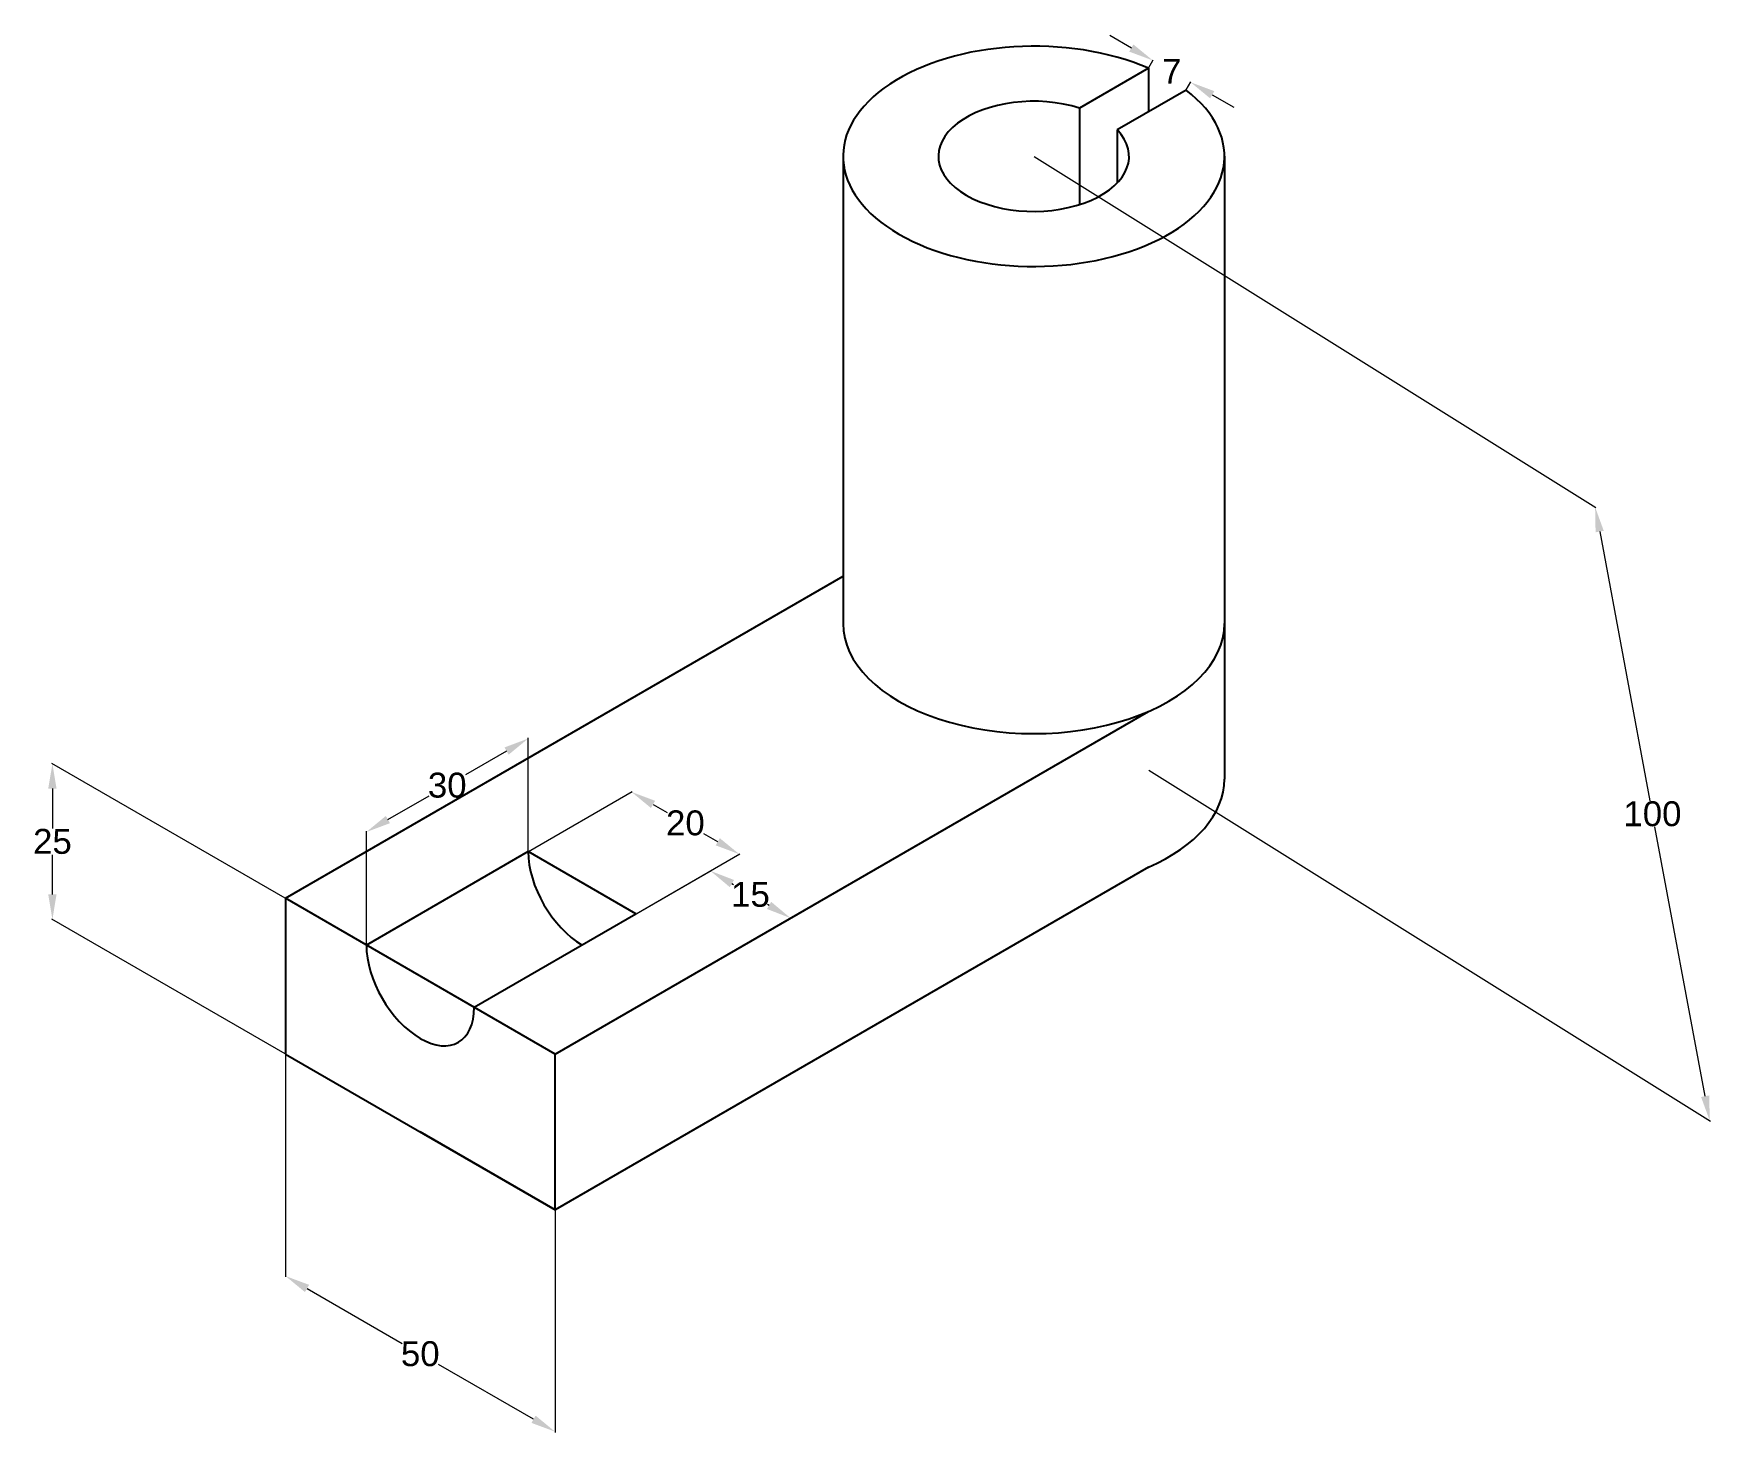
# Model space of a CAD drawing. Header units: millimetres. Extents: x 6649 to 6918, y 3686 to 3911.
import ezdxf

# ---------------------------------------------------------------- set-up
doc = ezdxf.new("R2010")
doc.units = ezdxf.units.MM
doc.header["$MEASUREMENT"] = 0
doc.layers.add('AM_5', color=3, linetype='Continuous', lineweight=15)
doc.styles.get("Standard").update_dxf_attribs({"font": 'arial.ttf'})
doc.dimstyles.new('AM_ANSI$0', dxfattribs={"dimtxt": 4, "dimasz": 4, "dimexe": 0.1, "dimexo": 0.05, "dimgap": 0.06, "dimtad": 0, "dimtih": 1, "dimtoh": 1, "dimdec": 0, "dimzin": 7, "dimdsep": 46, "dimtxsty": 'Standard', "dimcen": 0, "dimclrd": 256, "dimclre": 1, "dimclrt": 2, "dimadec": 0, "dimazin": 2, "dimtp": 0.1, "dimtm": 0.1, "dimtfac": 0.71, "dimtdec": 0, "dimtofl": 0, "dimtmove": 0, "dimatfit": 3, "dimfxl": 1, "dimtolj": 1, "dimtzin": 7, "dimlwd": -1, "dimlwe": -1, "dimarcsym": 1})

# ---------------------------------------------------------------- blocks, each defined once
blk = doc.blocks.new('*D4')
at = {"layer": 'AM_5', "color": 1, "linetype": 'ByBlock', "transparency": 16777216}
for p, q in [((6809.4, 3891.08), (6899.6, 3834.73)), ((6827.8, 3792.56), (6918.01, 3736.21))]:
    blk.add_line(p, q, dxfattribs=at)
at = {"layer": 'AM_5', "linetype": 'ByBlock', "transparency": 16777216}
for p, q in [((6900.22, 3830.87), (6908.29, 3787.65)), ((6917.16, 3740.22), (6909.08, 3783.44))]:
    blk.add_line(p, q, dxfattribs=at)
at = {"layer": 'AM_5', "transparency": 16777216}
for points in [[(6900.87, 3830.99), (6899.56, 3830.75), (6899.48, 3834.8)], [(6917.81, 3740.34), (6916.5, 3740.09), (6917.89, 3736.28)]]:
    blk.add_solid(points, dxfattribs=at)
at = {"layer": 'Defpoints', "color": 0, "transparency": 16777216}
for p in [(6809.34, 3891.11), (6827.75, 3792.6), (6917.89, 3736.28)]:
    blk.add_point(p, dxfattribs=at)
at = {"layer": 'AM_5', "color": 2, "transparency": 16777216, "insert": (6908.69, 3785.54), "char_height": 4, "attachment_point": 5}
blk.add_mtext('\\A1;100', dxfattribs=at)
blk = doc.blocks.new('*D5')
at = {"layer": 'AM_5', "linetype": 'ByBlock', "transparency": 16777216}
for p, q in [((6825.01, 3908.5), (6821.54, 3910.5)), ((6838, 3901), (6841.46, 3899))]:
    blk.add_line(p, q, dxfattribs=at)
at = {"layer": 'AM_5', "color": 1, "linetype": 'ByBlock', "transparency": 16777216}
for p, q in [((6827.77, 3905.28), (6828.52, 3906.58)), ((6833.83, 3901.78), (6834.58, 3903.08))]:
    blk.add_line(p, q, dxfattribs=at)
at = {"layer": 'AM_5', "transparency": 16777216}
for points in [[(6825.34, 3909.07), (6824.67, 3907.92), (6828.47, 3906.5)], [(6838.33, 3901.57), (6837.66, 3900.42), (6834.53, 3903)]]:
    blk.add_solid(points, dxfattribs=at)
at = {"layer": 'Defpoints', "color": 0, "transparency": 16777216}
for p in [(6827.75, 3905.24), (6834.53, 3903), (6833.81, 3901.74)]:
    blk.add_point(p, dxfattribs=at)
at = {"layer": 'AM_5', "color": 2, "transparency": 16777216, "insert": (6831.5, 3904.75), "char_height": 4, "attachment_point": 5}
blk.add_mtext('\\A1;7', dxfattribs=at)
blk = doc.blocks.new('*D6')
at = {"layer": 'AM_5', "color": 1, "linetype": 'ByBlock', "transparency": 16777216}
for p, q in [((6689.18, 3746.93), (6689.18, 3711.23)), ((6732.48, 3721.93), (6732.48, 3686.23))]:
    blk.add_line(p, q, dxfattribs=at)
at = {"layer": 'AM_5', "linetype": 'ByBlock', "transparency": 16777216}
for p, q in [((6692.65, 3709.35), (6707.91, 3700.53)), ((6729.02, 3688.35), (6713.75, 3697.16))]:
    blk.add_line(p, q, dxfattribs=at)
at = {"layer": 'AM_5', "transparency": 16777216}
for points in [[(6692.98, 3709.93), (6692.31, 3708.77), (6689.18, 3711.35)], [(6729.35, 3688.93), (6728.69, 3687.77), (6732.48, 3686.35)]]:
    blk.add_solid(points, dxfattribs=at)
at = {"layer": 'Defpoints', "color": 0, "transparency": 16777216}
for p in [(6689.18, 3746.99), (6732.48, 3721.99), (6732.48, 3686.35)]:
    blk.add_point(p, dxfattribs=at)
at = {"layer": 'AM_5', "color": 2, "transparency": 16777216, "insert": (6710.83, 3698.85), "char_height": 4, "attachment_point": 5}
blk.add_mtext('\\A1;50', dxfattribs=at)
blk = doc.blocks.new('*D7')
at = {"layer": 'AM_5', "color": 1, "linetype": 'ByBlock', "transparency": 16777216}
for p, q in [((6689.13, 3772.02), (6651.66, 3793.65)), ((6689.13, 3747.02), (6651.66, 3768.65))]:
    blk.add_line(p, q, dxfattribs=at)
at = {"layer": 'AM_5', "linetype": 'ByBlock', "transparency": 16777216}
for p, q in [((6651.76, 3789.6), (6651.76, 3783.2)), ((6651.76, 3772.6), (6651.76, 3778.99))]:
    blk.add_line(p, q, dxfattribs=at)
at = {"layer": 'AM_5', "transparency": 16777216}
for points in [[(6651.09, 3789.6), (6652.42, 3789.6), (6651.76, 3793.6)], [(6651.09, 3772.6), (6652.42, 3772.6), (6651.76, 3768.6)]]:
    blk.add_solid(points, dxfattribs=at)
at = {"layer": 'Defpoints', "color": 0, "transparency": 16777216}
for p in [(6689.18, 3771.99), (6651.76, 3768.6), (6689.18, 3746.99)]:
    blk.add_point(p, dxfattribs=at)
at = {"layer": 'AM_5', "color": 2, "transparency": 16777216, "insert": (6651.76, 3781.1), "char_height": 4, "attachment_point": 5}
blk.add_mtext('\\A1;25', dxfattribs=at)
blk = doc.blocks.new('*D8')
at = {"layer": 'AM_5', "color": 1, "linetype": 'ByBlock', "transparency": 16777216}
for p, q in [((6728.2, 3779.52), (6744.84, 3789.12)), ((6745.52, 3769.52), (6762.16, 3779.12))]:
    blk.add_line(p, q, dxfattribs=at)
at = {"layer": 'AM_5', "linetype": 'ByBlock', "transparency": 16777216}
for p, q in [((6748.21, 3787.07), (6750.45, 3785.77)), ((6758.6, 3781.07), (6756.35, 3782.36))]:
    blk.add_line(p, q, dxfattribs=at)
at = {"layer": 'AM_5', "transparency": 16777216}
for points in [[(6748.54, 3787.64), (6747.87, 3786.49), (6744.74, 3789.07)], [(6758.93, 3781.64), (6758.27, 3780.49), (6762.06, 3779.07)]]:
    blk.add_solid(points, dxfattribs=at)
at = {"layer": 'Defpoints', "color": 0, "transparency": 16777216}
for p in [(6728.15, 3779.49), (6762.06, 3779.07), (6745.47, 3769.49)]:
    blk.add_point(p, dxfattribs=at)
at = {"layer": 'AM_5', "color": 2, "transparency": 16777216, "insert": (6753.4, 3784.07), "char_height": 4, "attachment_point": 5}
blk.add_mtext('\\A1;20', dxfattribs=at)
blk = doc.blocks.new('*D9')
at = {"layer": 'AM_5', "color": 1, "linetype": 'ByBlock', "transparency": 16777216}
for p, q in [((6728.15, 3779.55), (6728.15, 3797.75)), ((6702.17, 3764.55), (6702.17, 3782.75))]:
    blk.add_line(p, q, dxfattribs=at)
at = {"layer": 'AM_5', "linetype": 'ByBlock', "transparency": 16777216}
for p, q in [((6724.69, 3795.63), (6718.08, 3791.81)), ((6705.64, 3784.63), (6712.25, 3788.45))]:
    blk.add_line(p, q, dxfattribs=at)
at = {"layer": 'AM_5', "transparency": 16777216}
for points in [[(6724.36, 3796.21), (6725.02, 3795.05), (6728.15, 3797.63)], [(6705.3, 3785.21), (6705.97, 3784.05), (6702.17, 3782.63)]]:
    blk.add_solid(points, dxfattribs=at)
at = {"layer": 'Defpoints', "color": 0, "transparency": 16777216}
for p in [(6728.15, 3797.63), (6728.15, 3779.49), (6702.17, 3764.49)]:
    blk.add_point(p, dxfattribs=at)
at = {"layer": 'AM_5', "color": 2, "transparency": 16777216, "insert": (6715.16, 3790.13), "char_height": 4, "attachment_point": 5}
blk.add_mtext('\\A1;30', dxfattribs=at)
blk = doc.blocks.new('*D10')
at = {"layer": 'AM_5', "color": 1, "linetype": 'ByBlock', "transparency": 16777216}
for p, q in [((6732.53, 3762.02), (6757.52, 3776.44)), ((6745.4, 3754.44), (6770.39, 3768.87))]:
    blk.add_line(p, q, dxfattribs=at)
at = {"layer": 'AM_5', "linetype": 'ByBlock', "transparency": 16777216}
for p, q in [((6760.87, 3774.36), (6761.1, 3774.22)), ((6766.84, 3770.84), (6766.61, 3770.98))]:
    blk.add_line(p, q, dxfattribs=at)
at = {"layer": 'AM_5', "transparency": 16777216}
for points in [[(6761.21, 3774.93), (6760.53, 3773.78), (6757.42, 3776.39)], [(6767.18, 3771.42), (6766.5, 3770.27), (6770.29, 3768.81)]]:
    blk.add_solid(points, dxfattribs=at)
at = {"layer": 'Defpoints', "color": 0, "transparency": 16777216}
for p in [(6770.29, 3768.81), (6732.48, 3761.99), (6745.35, 3754.42)]:
    blk.add_point(p, dxfattribs=at)
at = {"layer": 'AM_5', "color": 2, "transparency": 16777216, "insert": (6763.85, 3772.6), "char_height": 4, "attachment_point": 5}
blk.add_mtext('\\A1;15', dxfattribs=at)

msp = doc.modelspace()

# ---------------------------------------------------------------- linework, layer by layer
for p, q in [((6827.75, 3905.24), (6816.7, 3898.86)), ((6827.75, 3905.24), (6827.75, 3898.24)), ((6833.81, 3901.74), (6822.76, 3895.36)), ((6816.7, 3898.86), (6816.7, 3883.36)), ((6822.76, 3895.36), (6822.76, 3886.86)), ((6778.72, 3891.11), (6778.72, 3816.11)), ((6839.96, 3891.11), (6839.96, 3791.11)), ((6689.18, 3771.99), (6778.72, 3823.68)), ((6732.48, 3746.99), (6827.75, 3801.99)), ((6728.15, 3779.49), (6702.17, 3764.49)), ((6745.47, 3769.49), (6728.15, 3779.49)), ((6827.75, 3776.99), (6732.48, 3721.99)), ((6732.48, 3746.99), (6689.18, 3771.99)), ((6689.18, 3771.99), (6689.18, 3746.99)), ((6719.49, 3754.49), (6745.47, 3769.49)), ((6689.18, 3746.99), (6732.48, 3721.99)), ((6732.48, 3721.99), (6732.48, 3746.99)), ((6732.48, 3721.99), (6710.83, 3734.49))]:
    msp.add_line(p, q)
for centre, major_axis, start_param, end_param in [((6809.34, 3891.11), (-30.62, 0), 4.067452, 10.069715), ((6809.34, 3891.11), (-15.31, 0), 4.210785, 9.926382), ((6809.34, 3816.11), (-30.62, 0), 6.283185, 9.424778), ((6809.34, 3791.11), (-30.62, 0), 8.498918, 9.424778), ((6736.81, 3774.49), (6.12, -10.61), 3.926991, 5.497787), ((6710.83, 3759.49), (6.12, -10.61), 3.926991, 7.068583)]:
    msp.add_ellipse(centre, major_axis=major_axis, ratio=0.57735, start_param=start_param, end_param=end_param)

# ---------------------------------------------------------------- dimensions: what is measured, and where the dimension line sits
at = {"layer": 'AM_5'}
for p1, p2, distance, picture, middle in [((6827.75, 3905.24), (6833.81, 3901.74), 1.45, '*D5', (6831.5, 3904.75)), ((6809.34, 3891.11), (6827.75, 3792.6), 78.27, '*D4', (6908.69, 3785.54)), ((6702.17, 3764.49), (6728.15, 3779.49), 15.71, '*D9', (6715.16, 3790.13)), ((6732.48, 3761.99), (6745.35, 3754.42), 25.06, '*D10', (6763.85, 3772.6))]:
    dim = msp.add_aligned_dim(p1=p1, p2=p2, distance=distance, dimstyle='AM_ANSI$0', override={"dimpost": ''}, dxfattribs=at)
    dim.commit()
    dim.dimension.update_dxf_attribs({"geometry": picture, "text_midpoint": middle})
for p1, p2, distance, picture, middle in [((6689.18, 3771.99), (6689.18, 3746.99), -37.43, '*D7', (6651.76, 3781.1)), ((6728.15, 3779.49), (6745.47, 3769.49), 16.59, '*D8', (6753.4, 3784.07)), ((6689.18, 3746.99), (6732.48, 3721.99), -30.86, '*D6', (6710.83, 3698.85))]:
    dim = msp.add_aligned_dim(p1=p1, p2=p2, distance=distance, dimstyle='AM_ANSI$0', dxfattribs=at)
    dim.commit()
    dim.dimension.update_dxf_attribs({"geometry": picture, "text_midpoint": middle})

doc.saveas('drawing.dxf')
